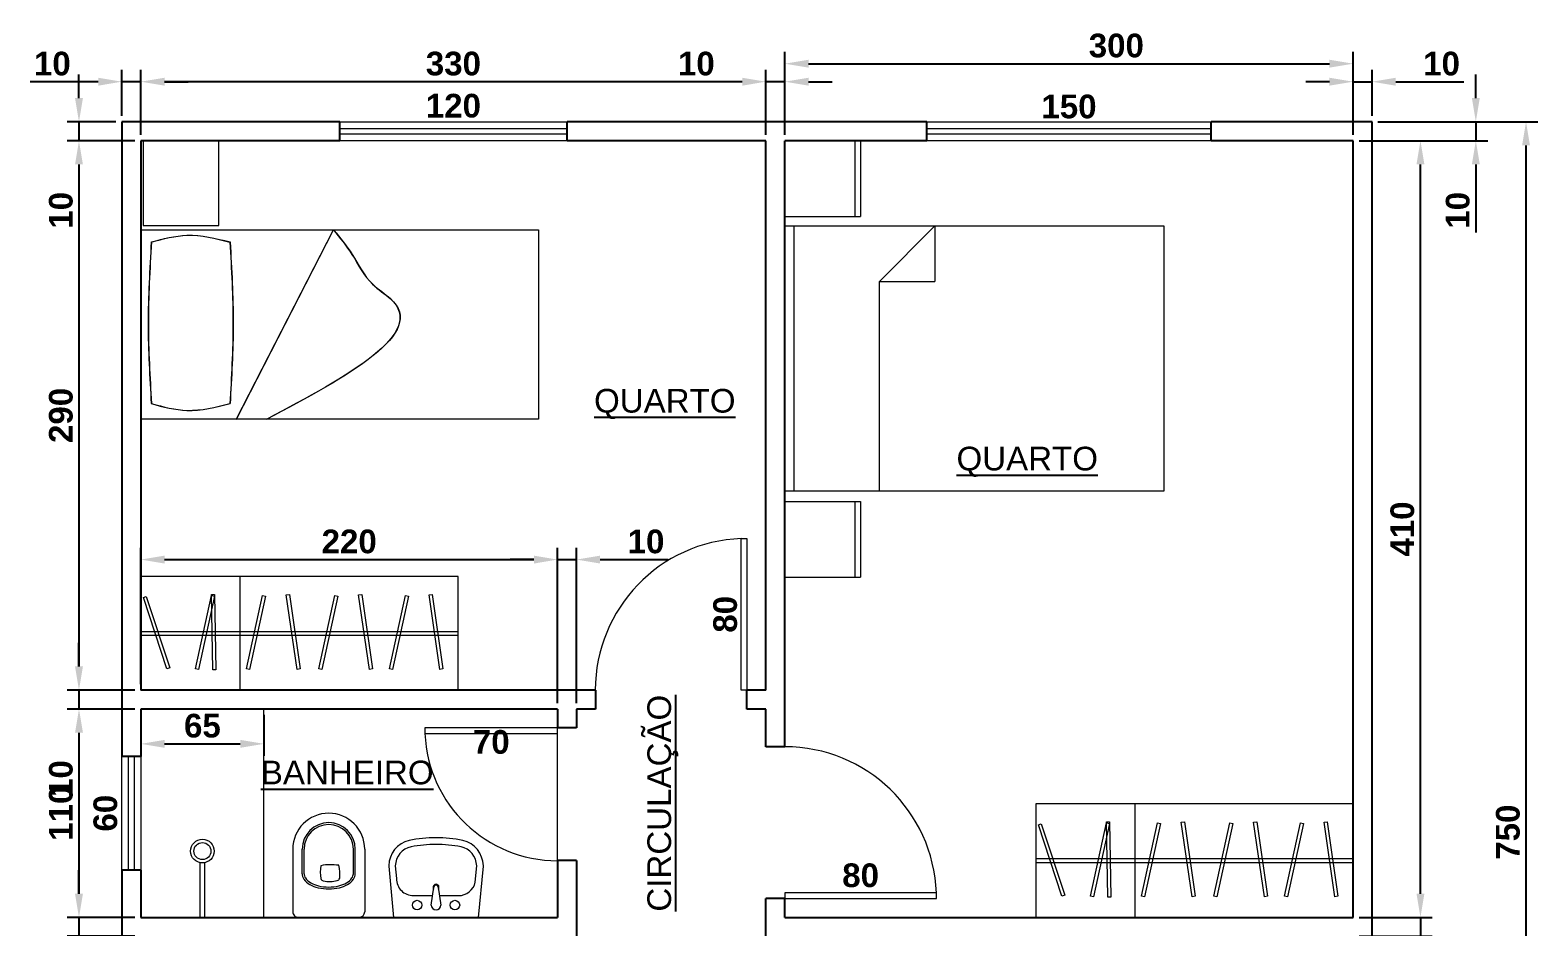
# Model space of a CAD drawing. Header units: millimetres. Extents: x 1805 to 4302, y 1320 to 2200.
# Drawn here: x 3506 to 4302, y 1726 to 2200 of the extents above; entities that cross this region are included whole.
import ezdxf

# ---------------------------------------------------------------- set-up
doc = ezdxf.new("R2010")
doc.units = ezdxf.units.MM
for name, color, linetype, lineweight in [('blocos', 40, 'Continuous', 9), ('cotas', 255, 'Continuous', 5), ('janelas', 1, 'Continuous', 13), ('paredes', 5, 'Continuous', 25), ('piso', 8, 'Continuous', 9), ('portas', 25, 'Continuous', 13)]:
    doc.layers.add(name, color=color, linetype=linetype, lineweight=lineweight)
doc.layers.add('Texto', color=102, linetype='Continuous')
doc.styles.add('Annotative', font='arial.ttf')
doc.styles.get("Standard").update_dxf_attribs({"font": ''})
doc.styles.get('Standard').set_extended_font_data('Arial', bold=True)
doc.dimstyles.new('Copy of ISO-25', dxfattribs={"dimscale": 0, "dimtxt": 2.5, "dimasz": 2.5, "dimexe": 1.25, "dimexo": 0.625, "dimtad": 1, "dimtxsty": 'Standard', "dimcen": 2.5, "dimse1": 1, "dimse2": 1, "dimsd1": 1, "dimsd2": 1, "dimclrt": 102, "dimadec": 0, "dimazin": 0, "dimtfac": 1, "dimtmove": 0, "dimatfit": 3, "dimfxl": 1, "dimarcsym": 0})
doc.dimstyles.new('ISO-25', dxfattribs={"dimscale": 0.5, "dimtxt": 2.5, "dimasz": 2.5, "dimexe": 1.25, "dimexo": 0.625, "dimtad": 1, "dimtxsty": 'Standard', "dimcen": 2.5, "dimclrt": 7, "dimadec": 0, "dimazin": 0, "dimtfac": 1, "dimtmove": 0, "dimatfit": 3, "dimfxl": 1, "dimarcsym": 0})

# ---------------------------------------------------------------- blocks, each defined once
blk = doc.blocks.new('*D114')
at = {"layer": 'cotas', "color": 0, "lineweight": -2, "transparency": 16777216}
for p, q in [((4239.53, 1743.7), (4239.53, 1756.2)), ((4207.09, 1731.2), (4245.78, 1731.2)), ((4239.53, 1731.2), (4239.53, 1721.2)), ((4207.09, 1721.2), (4245.78, 1721.2)), ((4239.53, 1708.7), (4239.53, 1672.77))]:
    blk.add_line(p, q, dxfattribs=at)
at = {"layer": 'cotas', "color": 0, "transparency": 16777216}
for points in [[(4237.44, 1743.7), (4241.61, 1743.7), (4239.53, 1731.2)], [(4237.44, 1708.7), (4241.61, 1708.7), (4239.53, 1721.2)]]:
    blk.add_solid(points, dxfattribs=at)
at = {"layer": 'Defpoints', "color": 0, "transparency": 16777216}
for p in [(4203.97, 1731.2), (4203.97, 1721.2), (4239.53, 1721.2)]:
    blk.add_point(p, dxfattribs=at)
at = {"layer": 'cotas', "color": 7, "transparency": 16777216, "insert": (4230.02, 1684.48), "char_height": 12.5, "attachment_point": 5, "rotation": 90}
blk.add_mtext('10', dxfattribs=at)
blk = doc.blocks.new('*D115')
at = {"layer": 'cotas', "color": 0, "lineweight": -2, "transparency": 16777216}
for p, q in [((4207.09, 2141.2), (4245.78, 2141.2)), ((4239.53, 1743.7), (4239.53, 2128.7)), ((4207.09, 1731.2), (4245.78, 1731.2))]:
    blk.add_line(p, q, dxfattribs=at)
at = {"layer": 'cotas', "color": 0, "transparency": 16777216}
for points in [[(4237.44, 2128.7), (4241.61, 2128.7), (4239.53, 2141.2)], [(4237.44, 1743.7), (4241.61, 1743.7), (4239.53, 1731.2)]]:
    blk.add_solid(points, dxfattribs=at)
at = {"layer": 'Defpoints', "color": 0, "transparency": 16777216}
for p in [(4203.97, 2141.2), (4239.53, 2141.2), (4203.97, 1731.2)]:
    blk.add_point(p, dxfattribs=at)
at = {"layer": 'cotas', "color": 7, "transparency": 16777216, "insert": (4230.02, 1936.2), "char_height": 12.5, "attachment_point": 5, "rotation": 90}
blk.add_mtext('410', dxfattribs=at)
blk = doc.blocks.new('*D116')
at = {"layer": 'cotas', "color": 0, "lineweight": -2, "transparency": 16777216}
for p, q in [((4268.77, 2163.7), (4268.77, 2176.2)), ((4217.09, 2151.2), (4275.02, 2151.2)), ((4268.77, 2151.2), (4268.77, 2141.2)), ((4207.09, 2141.2), (4275.02, 2141.2)), ((4268.77, 2128.7), (4268.77, 2092.77))]:
    blk.add_line(p, q, dxfattribs=at)
at = {"layer": 'cotas', "color": 0, "transparency": 16777216}
for points in [[(4266.69, 2163.7), (4270.85, 2163.7), (4268.77, 2151.2)], [(4266.69, 2128.7), (4270.85, 2128.7), (4268.77, 2141.2)]]:
    blk.add_solid(points, dxfattribs=at)
at = {"layer": 'Defpoints', "color": 0, "transparency": 16777216}
for p in [(4213.97, 2151.2), (4268.77, 2151.2), (4203.97, 2141.2)]:
    blk.add_point(p, dxfattribs=at)
at = {"layer": 'cotas', "color": 7, "transparency": 16777216, "insert": (4259.26, 2104.48), "char_height": 12.5, "attachment_point": 5, "rotation": 90}
blk.add_mtext('10', dxfattribs=at)
blk = doc.blocks.new('*D117')
at = {"layer": 'cotas', "color": 0, "lineweight": -2, "transparency": 16777216}
for p, q in [((4203.97, 2144.32), (4203.97, 2178.62)), ((4213.97, 2154.32), (4213.97, 2178.62)), ((4191.47, 2172.37), (4178.97, 2172.37)), ((4203.97, 2172.37), (4213.97, 2172.37)), ((4226.47, 2172.37), (4262.4, 2172.37))]:
    blk.add_line(p, q, dxfattribs=at)
at = {"layer": 'cotas', "color": 0, "transparency": 16777216}
for points in [[(4191.47, 2174.45), (4191.47, 2170.28), (4203.97, 2172.37)], [(4226.47, 2174.45), (4226.47, 2170.28), (4213.97, 2172.37)]]:
    blk.add_solid(points, dxfattribs=at)
at = {"layer": 'Defpoints', "color": 0, "transparency": 16777216}
for p in [(4213.97, 2172.37), (4213.97, 2151.2), (4203.97, 2141.2)]:
    blk.add_point(p, dxfattribs=at)
at = {"layer": 'cotas', "color": 7, "transparency": 16777216, "insert": (4250.68, 2181.87), "char_height": 12.5, "attachment_point": 5}
blk.add_mtext('10', dxfattribs=at)
blk = doc.blocks.new('*D118')
at = {"layer": 'cotas', "color": 0, "lineweight": -2, "transparency": 16777216}
for p, q in [((3903.97, 2144.32), (3903.97, 2188.12)), ((3916.47, 2181.87), (4191.47, 2181.87)), ((4203.97, 2144.32), (4203.97, 2188.12))]:
    blk.add_line(p, q, dxfattribs=at)
at = {"layer": 'cotas', "color": 0, "transparency": 16777216}
for points in [[(3916.47, 2183.96), (3916.47, 2179.79), (3903.97, 2181.87)], [(4191.47, 2183.96), (4191.47, 2179.79), (4203.97, 2181.87)]]:
    blk.add_solid(points, dxfattribs=at)
at = {"layer": 'Defpoints', "color": 0, "transparency": 16777216}
for p in [(4203.97, 2181.87), (3903.97, 2141.2), (4203.97, 2141.2)]:
    blk.add_point(p, dxfattribs=at)
at = {"layer": 'cotas', "color": 7, "transparency": 16777216, "insert": (4078.97, 2191.38), "char_height": 12.5, "attachment_point": 5}
blk.add_mtext('300', dxfattribs=at)
blk = doc.blocks.new('*D119')
at = {"layer": 'cotas', "color": 0, "lineweight": -2, "transparency": 16777216}
for p, q in [((3893.97, 2144.32), (3893.97, 2178.62)), ((3903.97, 2144.32), (3903.97, 2178.62)), ((3881.47, 2172.37), (3845.54, 2172.37)), ((3903.97, 2172.37), (3893.97, 2172.37)), ((3916.47, 2172.37), (3928.97, 2172.37))]:
    blk.add_line(p, q, dxfattribs=at)
at = {"layer": 'cotas', "color": 0, "transparency": 16777216}
for points in [[(3881.47, 2174.45), (3881.47, 2170.28), (3893.97, 2172.37)], [(3916.47, 2174.45), (3916.47, 2170.28), (3903.97, 2172.37)]]:
    blk.add_solid(points, dxfattribs=at)
at = {"layer": 'Defpoints', "color": 0, "transparency": 16777216}
for p in [(3893.97, 2172.37), (3893.97, 2141.2), (3903.97, 2141.2)]:
    blk.add_point(p, dxfattribs=at)
at = {"layer": 'cotas', "color": 7, "transparency": 16777216, "insert": (3857.25, 2181.87), "char_height": 12.5, "attachment_point": 5}
blk.add_mtext('10', dxfattribs=at)
blk = doc.blocks.new('*D120')
at = {"layer": 'cotas', "color": 0, "lineweight": -2, "transparency": 16777216}
for p, q in [((3563.97, 2144.32), (3563.97, 2178.62)), ((3893.97, 2144.32), (3893.97, 2178.62)), ((3881.47, 2172.37), (3576.47, 2172.37))]:
    blk.add_line(p, q, dxfattribs=at)
at = {"layer": 'cotas', "color": 0, "transparency": 16777216}
for points in [[(3576.47, 2174.45), (3576.47, 2170.28), (3563.97, 2172.37)], [(3881.47, 2174.45), (3881.47, 2170.28), (3893.97, 2172.37)]]:
    blk.add_solid(points, dxfattribs=at)
at = {"layer": 'Defpoints', "color": 0, "transparency": 16777216}
for p in [(3563.97, 2172.37), (3563.97, 2141.2), (3893.97, 2141.2)]:
    blk.add_point(p, dxfattribs=at)
at = {"layer": 'cotas', "color": 7, "transparency": 16777216, "insert": (3728.97, 2181.87), "char_height": 12.5, "attachment_point": 5}
blk.add_mtext('330', dxfattribs=at)
blk = doc.blocks.new('*D121')
at = {"layer": 'cotas', "color": 0, "lineweight": -2, "transparency": 16777216}
for p, q in [((3553.97, 2154.32), (3553.97, 2178.62)), ((3563.97, 2144.32), (3563.97, 2178.62)), ((3541.47, 2172.37), (3505.54, 2172.37)), ((3563.97, 2172.37), (3553.97, 2172.37)), ((3576.47, 2172.37), (3588.97, 2172.37))]:
    blk.add_line(p, q, dxfattribs=at)
at = {"layer": 'cotas', "color": 0, "transparency": 16777216}
for points in [[(3541.47, 2174.45), (3541.47, 2170.28), (3553.97, 2172.37)], [(3576.47, 2174.45), (3576.47, 2170.28), (3563.97, 2172.37)]]:
    blk.add_solid(points, dxfattribs=at)
at = {"layer": 'Defpoints', "color": 0, "transparency": 16777216}
for p in [(3553.97, 2172.37), (3553.97, 2151.2), (3563.97, 2141.2)]:
    blk.add_point(p, dxfattribs=at)
at = {"layer": 'cotas', "color": 7, "transparency": 16777216, "insert": (3517.25, 2181.87), "char_height": 12.5, "attachment_point": 5}
blk.add_mtext('10', dxfattribs=at)
blk = doc.blocks.new('*D122')
at = {"layer": 'cotas', "color": 0, "lineweight": -2, "transparency": 16777216}
for p, q in [((3531.31, 2163.7), (3531.31, 2176.2)), ((3550.84, 2151.2), (3525.06, 2151.2)), ((3531.31, 2151.2), (3531.31, 2141.2)), ((3560.84, 2141.2), (3525.06, 2141.2)), ((3531.31, 2128.7), (3531.31, 2092.77))]:
    blk.add_line(p, q, dxfattribs=at)
at = {"layer": 'cotas', "color": 0, "transparency": 16777216}
for points in [[(3529.23, 2163.7), (3533.4, 2163.7), (3531.31, 2151.2)], [(3529.23, 2128.7), (3533.4, 2128.7), (3531.31, 2141.2)]]:
    blk.add_solid(points, dxfattribs=at)
at = {"layer": 'Defpoints', "color": 0, "transparency": 16777216}
for p in [(3553.97, 2151.2), (3531.31, 2141.2), (3563.97, 2141.2)]:
    blk.add_point(p, dxfattribs=at)
at = {"layer": 'cotas', "color": 7, "transparency": 16777216, "insert": (3521.8, 2104.48), "char_height": 12.5, "attachment_point": 5, "rotation": 90}
blk.add_mtext('10', dxfattribs=at)
blk = doc.blocks.new('*D123')
at = {"layer": 'cotas', "color": 0, "lineweight": -2, "transparency": 16777216}
for p, q in [((3560.84, 2141.2), (3525.06, 2141.2)), ((3531.31, 2128.7), (3531.31, 1863.7)), ((3560.84, 1851.2), (3525.06, 1851.2))]:
    blk.add_line(p, q, dxfattribs=at)
at = {"layer": 'cotas', "color": 0, "transparency": 16777216}
for points in [[(3529.23, 2128.7), (3533.4, 2128.7), (3531.31, 2141.2)], [(3529.23, 1863.7), (3533.4, 1863.7), (3531.31, 1851.2)]]:
    blk.add_solid(points, dxfattribs=at)
at = {"layer": 'Defpoints', "color": 0, "transparency": 16777216}
for p in [(3563.97, 2141.2), (3531.31, 1851.2), (3563.97, 1851.2)]:
    blk.add_point(p, dxfattribs=at)
at = {"layer": 'cotas', "color": 7, "transparency": 16777216, "insert": (3521.8, 1996.2), "char_height": 12.5, "attachment_point": 5, "rotation": 90}
blk.add_mtext('290', dxfattribs=at)
blk = doc.blocks.new('*D124')
at = {"layer": 'cotas', "color": 0, "lineweight": -2, "transparency": 16777216}
for p, q in [((3531.31, 1863.7), (3531.31, 1876.2)), ((3560.84, 1851.2), (3525.06, 1851.2)), ((3531.31, 1851.2), (3531.31, 1841.2)), ((3560.84, 1841.2), (3525.06, 1841.2)), ((3531.31, 1828.7), (3531.31, 1792.77))]:
    blk.add_line(p, q, dxfattribs=at)
at = {"layer": 'cotas', "color": 0, "transparency": 16777216}
for points in [[(3529.23, 1863.7), (3533.4, 1863.7), (3531.31, 1851.2)], [(3529.23, 1828.7), (3533.4, 1828.7), (3531.31, 1841.2)]]:
    blk.add_solid(points, dxfattribs=at)
at = {"layer": 'Defpoints', "color": 0, "transparency": 16777216}
for p in [(3563.97, 1851.2), (3531.31, 1841.2), (3563.97, 1841.2)]:
    blk.add_point(p, dxfattribs=at)
at = {"layer": 'cotas', "color": 7, "transparency": 16777216, "insert": (3521.8, 1804.48), "char_height": 12.5, "attachment_point": 5, "rotation": 90}
blk.add_mtext('10', dxfattribs=at)
blk = doc.blocks.new('*D125')
at = {"layer": 'cotas', "color": 0, "lineweight": -2, "transparency": 16777216}
for p, q in [((3560.84, 1841.2), (3525.06, 1841.2)), ((3531.31, 1828.7), (3531.31, 1743.7)), ((3560.84, 1731.2), (3525.06, 1731.2))]:
    blk.add_line(p, q, dxfattribs=at)
at = {"layer": 'cotas', "color": 0, "transparency": 16777216}
for points in [[(3529.23, 1828.7), (3533.4, 1828.7), (3531.31, 1841.2)], [(3529.23, 1743.7), (3533.4, 1743.7), (3531.31, 1731.2)]]:
    blk.add_solid(points, dxfattribs=at)
at = {"layer": 'Defpoints', "color": 0, "transparency": 16777216}
for p in [(3563.97, 1841.2), (3531.31, 1731.2), (3563.97, 1731.2)]:
    blk.add_point(p, dxfattribs=at)
at = {"layer": 'cotas', "color": 7, "transparency": 16777216, "insert": (3521.8, 1786.2), "char_height": 12.5, "attachment_point": 5, "rotation": 90}
blk.add_mtext('110', dxfattribs=at)
blk = doc.blocks.new('*D126')
at = {"layer": 'cotas', "color": 0, "lineweight": -2, "transparency": 16777216}
for p, q in [((3531.31, 1743.7), (3531.31, 1756.2)), ((3560.84, 1731.2), (3525.06, 1731.2)), ((3531.31, 1731.2), (3531.31, 1721.2)), ((3560.84, 1721.2), (3525.06, 1721.2)), ((3531.31, 1708.7), (3531.31, 1672.77))]:
    blk.add_line(p, q, dxfattribs=at)
at = {"layer": 'cotas', "color": 0, "transparency": 16777216}
for points in [[(3529.23, 1743.7), (3533.4, 1743.7), (3531.31, 1731.2)], [(3529.23, 1708.7), (3533.4, 1708.7), (3531.31, 1721.2)]]:
    blk.add_solid(points, dxfattribs=at)
at = {"layer": 'Defpoints', "color": 0, "transparency": 16777216}
for p in [(3563.97, 1731.2), (3531.31, 1721.2), (3563.97, 1721.2)]:
    blk.add_point(p, dxfattribs=at)
at = {"layer": 'cotas', "color": 7, "transparency": 16777216, "insert": (3521.8, 1684.48), "char_height": 12.5, "attachment_point": 5, "rotation": 90}
blk.add_mtext('10', dxfattribs=at)
blk = doc.blocks.new('*D129')
at = {"layer": 'cotas', "color": 0, "lineweight": -2, "transparency": 16777216}
for p, q in [((4217.09, 2151.2), (4301.51, 2151.2)), ((4295.26, 1413.7), (4295.26, 2138.7)), ((4217.09, 1401.2), (4301.51, 1401.2))]:
    blk.add_line(p, q, dxfattribs=at)
at = {"layer": 'cotas', "color": 0, "transparency": 16777216}
for points in [[(4293.18, 2138.7), (4297.34, 2138.7), (4295.26, 2151.2)], [(4293.18, 1413.7), (4297.34, 1413.7), (4295.26, 1401.2)]]:
    blk.add_solid(points, dxfattribs=at)
at = {"layer": 'Defpoints', "color": 0, "transparency": 16777216}
for p in [(4213.97, 2151.2), (4295.26, 2151.2), (4213.97, 1401.2)]:
    blk.add_point(p, dxfattribs=at)
at = {"layer": 'cotas', "color": 7, "transparency": 16777216, "insert": (4285.75, 1776.2), "char_height": 12.5, "attachment_point": 5, "rotation": 90}
blk.add_mtext('750', dxfattribs=at)
blk = doc.blocks.new('*D130')
at = {"layer": 'cotas', "color": 0, "lineweight": -2, "transparency": 16777216}
for p, q in [((3563.97, 1854.32), (3563.97, 1926.33)), ((3783.97, 1844.32), (3783.97, 1926.33)), ((3576.47, 1920.08), (3771.47, 1920.08))]:
    blk.add_line(p, q, dxfattribs=at)
at = {"layer": 'cotas', "color": 0, "transparency": 16777216}
for points in [[(3576.47, 1922.16), (3576.47, 1917.99), (3563.97, 1920.08)], [(3771.47, 1922.16), (3771.47, 1917.99), (3783.97, 1920.08)]]:
    blk.add_solid(points, dxfattribs=at)
at = {"layer": 'Defpoints', "color": 0, "transparency": 16777216}
for p in [(3783.97, 1920.08), (3563.97, 1851.2), (3783.97, 1841.2)]:
    blk.add_point(p, dxfattribs=at)
at = {"layer": 'cotas', "color": 7, "transparency": 16777216, "insert": (3673.97, 1929.58), "char_height": 12.5, "attachment_point": 5}
blk.add_mtext('220', dxfattribs=at)
blk = doc.blocks.new('*D131')
at = {"layer": 'cotas', "color": 0, "lineweight": -2, "transparency": 16777216}
for p, q in [((3563.97, 1838.07), (3563.97, 1816.56)), ((3628.97, 1838.07), (3628.97, 1816.56)), ((3576.47, 1822.81), (3616.47, 1822.81))]:
    blk.add_line(p, q, dxfattribs=at)
at = {"layer": 'cotas', "color": 0, "transparency": 16777216}
for points in [[(3576.47, 1824.89), (3576.47, 1820.73), (3563.97, 1822.81)], [(3616.47, 1824.89), (3616.47, 1820.73), (3628.97, 1822.81)]]:
    blk.add_solid(points, dxfattribs=at)
at = {"layer": 'Defpoints', "color": 0, "transparency": 16777216}
for p in [(3563.97, 1841.2), (3628.97, 1841.2), (3628.97, 1822.81)]:
    blk.add_point(p, dxfattribs=at)
at = {"layer": 'cotas', "color": 7, "transparency": 16777216, "insert": (3596.47, 1832.32), "char_height": 12.5, "attachment_point": 5}
blk.add_mtext('65', dxfattribs=at)
blk = doc.blocks.new('*D136')
at = {"layer": 'Defpoints', "color": 0, "transparency": 16777216}
for p in [(3553.97, 1816.2), (3553.97, 1756.2), (3554.8, 1756.2)]:
    blk.add_point(p, dxfattribs=at)
at = {"layer": 'cotas', "color": 102, "transparency": 16777216, "insert": (3545.29, 1786.2), "char_height": 12.5, "attachment_point": 5, "rotation": 90}
blk.add_mtext('60', dxfattribs=at)
blk = doc.blocks.new('*D137')
at = {"layer": 'Defpoints', "color": 0, "transparency": 16777216}
for p in [(3713.97, 1828.2), (3783.97, 1828.2), (3713.97, 1814.24)]:
    blk.add_point(p, dxfattribs=at)
at = {"layer": 'cotas', "color": 102, "transparency": 16777216, "insert": (3748.97, 1823.75), "char_height": 12.5, "attachment_point": 5}
blk.add_mtext('70', dxfattribs=at)
blk = doc.blocks.new('*D138')
at = {"layer": 'Defpoints', "color": 0, "transparency": 16777216}
for p in [(3903.97, 1744.2), (3983.97, 1744.2), (3983.97, 1743.83)]:
    blk.add_point(p, dxfattribs=at)
at = {"layer": 'cotas', "color": 102, "transparency": 16777216, "insert": (3943.97, 1753.34), "char_height": 12.5, "attachment_point": 5}
blk.add_mtext('80', dxfattribs=at)
blk = doc.blocks.new('*D139')
at = {"layer": 'Defpoints', "color": 0, "transparency": 16777216}
for p in [(3880.97, 1931.2), (3882.03, 1931.2), (3880.97, 1851.2)]:
    blk.add_point(p, dxfattribs=at)
at = {"layer": 'cotas', "color": 102, "transparency": 16777216, "insert": (3872.52, 1891.2), "char_height": 12.5, "attachment_point": 5, "rotation": 90}
blk.add_mtext('80', dxfattribs=at)
blk = doc.blocks.new('*D140')
at = {"layer": 'Defpoints', "color": 0, "transparency": 16777216}
for p in [(3978.97, 2151.2), (4128.97, 2151.2), (4128.97, 2149.69)]:
    blk.add_point(p, dxfattribs=at)
at = {"layer": 'cotas', "color": 102, "transparency": 16777216, "insert": (4053.97, 2159.2), "char_height": 12.5, "attachment_point": 5}
blk.add_mtext('150', dxfattribs=at)
blk = doc.blocks.new('*D141')
at = {"layer": 'Defpoints', "color": 0, "transparency": 16777216}
for p in [(3668.97, 2151.2), (3788.97, 2151.2), (3788.97, 2150.12)]:
    blk.add_point(p, dxfattribs=at)
at = {"layer": 'cotas', "color": 102, "transparency": 16777216, "insert": (3728.97, 2159.63), "char_height": 12.5, "attachment_point": 5}
blk.add_mtext('120', dxfattribs=at)
blk = doc.blocks.new('camacasal')
at = {"layer": 'blocos'}
for p, q in [((0, 75), (0, 115)), ((0, 115), (40, 115)), ((37, 115), (37, 75)), ((40, 115), (40, 75)), ((0, 75), (40, 75)), ((0, 70), (200, 70)), ((0, -70), (0, 70)), ((5, -70), (5, 70)), ((50, 40.74), (79.26, 70)), ((79.26, 70), (79.26, 40.74)), ((200, 70), (200, -70)), ((50, -70), (50, 40.74)), ((50, 40.74), (79.26, 40.74)), ((200, -70), (0, -70)), ((0, -75.48), (40, -75.48)), ((0, -115.48), (0, -75.48)), ((37, -75.48), (37, -115.48)), ((40, -75.48), (40, -115.48)), ((0, -115.48), (40, -115.48))]:
    blk.add_line(p, q, dxfattribs=at)
blk = doc.blocks.new('roupeiro1')
at = {"layer": 'blocos'}
for p, q in [((115.31, 60), (-52.19, 60)), ((-52.19, 60), (-52.19, 0)), ((0, 60), (0, 0)), ((115.31, 0), (115.31, 60)), ((-50.84, 48.91), (-49.29, 49.42)), ((-38.51, 11.17), (-50.84, 48.91)), ((-49.29, 49.42), (-36.95, 11.68)), ((-23.41, 11.16), (-14.9, 49.94)), ((-13.3, 49.59), (-21.81, 10.81)), ((-14.95, 50.4), (-13.31, 50.43)), ((-14.15, 10.7), (-14.95, 50.4)), ((-14.9, 49.94), (-13.3, 49.59)), ((-13.31, 50.43), (-12.51, 10.73)), ((3.57, 11.16), (12.09, 49.94)), ((13.68, 49.59), (5.17, 10.81)), ((12.09, 49.94), (13.68, 49.59)), ((24.6, 50.2), (26.22, 50.43)), ((30.28, 10.9), (24.6, 50.2)), ((26.22, 50.43), (31.89, 11.13)), ((41.79, 11.16), (50.3, 49.94)), ((51.89, 49.59), (43.38, 10.81)), ((50.3, 49.94), (51.89, 49.59)), ((62.81, 50.2), (64.43, 50.43)), ((68.49, 10.9), (62.81, 50.2)), ((64.43, 50.43), (70.11, 11.13)), ((79.02, 11.16), (87.53, 49.94)), ((89.13, 49.59), (80.62, 10.81)), ((87.53, 49.94), (89.13, 49.59)), ((100.04, 50.2), (101.66, 50.43)), ((105.72, 10.9), (100.04, 50.2)), ((101.66, 50.43), (107.34, 11.13)), ((-52.19, 31), (115.31, 31)), ((-52.19, 29), (115.31, 29)), ((-36.95, 11.68), (-38.51, 11.17)), ((-21.81, 10.81), (-23.41, 11.16)), ((-12.51, 10.73), (-14.15, 10.7)), ((5.17, 10.81), (3.57, 11.16)), ((31.89, 11.13), (30.28, 10.9)), ((43.38, 10.81), (41.79, 11.16)), ((70.11, 11.13), (68.49, 10.9)), ((80.62, 10.81), (79.02, 11.16)), ((107.34, 11.13), (105.72, 10.9)), ((-52.19, 0), (115.31, 0))]:
    blk.add_line(p, q, dxfattribs=at)
blk = doc.blocks.new('cama_solt')
at = {"layer": 'blocos'}
for p, q in [((-50, -210), (-50, 0)), ((-50, 0), (50, 0)), ((50, 0), (50, -210)), ((52.31, -1.24), (52.31, -41.24)), ((97.05, -1.24), (52.31, -1.24)), ((97.05, -41.24), (97.05, -1.24)), ((52.31, -41.24), (97.05, -41.24)), ((50, -210), (-50, -210))]:
    blk.add_line(p, q, dxfattribs=at)
at = {"layer": 'blocos', "linetype": 'Continuous', "ltscale": 100}
for p, q in [((-50.02, -50.39), (49.98, -101.66)), ((-50, -50.5), (50, -101.77))]:
    blk.add_line(p, q, dxfattribs=at)
at = {"layer": 'blocos', "ltscale": 100}
for points in [[(-41.74, -5.51), (-45.3, -24.35), (-41.74, -47.01)], [(-41.72, -5.62), (-45.27, -24.46), (-41.72, -47.12)], [(43.59, -5.51), (0.36, -3.87), (-41.74, -5.51)], [(43.61, -5.62), (0.39, -3.98), (-41.72, -5.62)], [(43.59, -5.51), (47.14, -24.35), (43.59, -47.01)], [(43.61, -5.62), (47.17, -24.46), (43.61, -47.12)], [(43.59, -47.01), (0.36, -48.65), (-41.74, -47.01)], [(43.61, -47.12), (0.39, -48.76), (-41.72, -47.12)]]:
    blk.add_spline(points, degree=3, dxfattribs=at)
at = {"layer": 'blocos', "linetype": 'Continuous', "ltscale": 100}
for points in [[(49.98, -101.66), (37.01, -111.46), (21.31, -122.31), (13.76, -131.66), (-50.02, -66.37)], [(50, -101.77), (37.04, -111.57), (21.33, -122.42), (13.78, -131.77), (-50, -66.49)]]:
    blk.add_spline(points, degree=3, dxfattribs=at)
blk = doc.blocks.new('bide')
at = {"layer": 'blocos'}
for p, q in [((-36, 19), (-3, 19)), ((0, 16), (0, -16)), ((-23, 14), (-36, 14)), ((-23, 13), (-36, 13)), ((-23, -13), (-36, -13)), ((-23, -14), (-36, -14)), ((-36, -19), (-3, -19))]:
    blk.add_line(p, q, dxfattribs=at)
for centre, radius, start, end in [((-36, 0), 19, 90, 270), ((-3, 16), 3, 0, 90), ((-36, 0), 14, 90, 270), ((-36, 0), 13, 90, 270), ((-23, 9.25), 4.75, 54.06263, 90), ((-23, 9.25), 3.75, 54.06263, 90), ((-26.19, 4.84), 9.19, 29.74488, 54.06263), ((-26.19, 4.84), 10.19, 29.74488, 54.06263), ((-31.31, 1.92), 15.08, 13.31647, 29.74488), ((-31.31, 1.92), 16.08, 13.31647, 29.74488), ((-2.44, 1.12), 25.39, 170.48103, 191.89756), ((-22.74, -13.69), 19.59, 83.89132, 104.02168), ((-21.24, 4.05), 1.84, 13.60038, 71.3149), ((-33.95, 0.3), 15.09, 2.00251, 16.08859), ((-33.96, 0.82), 15.09, 345.94213, 0.02821), ((-39.42, 0), 23.42, 0, 13.31647), ((-39.42, 0), 23.42, 346.68353, 0), ((-39.42, 0), 24.42, 0, 13.31647), ((-23.66, 15.09), 19.55, 259.30392, 279.36523), ((-21.13, -2.48), 1.84, 290.71582, 348.43034), ((-31.31, -1.92), 15.08, 330.25512, 346.68353), ((-31.31, -1.92), 16.08, 330.25512, 346.68353), ((-39.42, 0), 24.42, 346.68353, 0), ((-23, -9.25), 3.75, 270, 305.93737), ((-23, -9.25), 4.75, 270, 305.93737), ((-26.19, -4.84), 9.19, 305.93737, 330.25512), ((-26.19, -4.84), 10.19, 305.93737, 330.25512), ((-3, -16), 3, 270, 0)]:
    blk.add_arc(centre, radius, start, end, dxfattribs=at)
blk = doc.blocks.new('chuveiro')
at = {"layer": 'blocos'}
for p, q in [((-1.25, 0), (-1.25, 28.88)), ((1.25, 0), (1.25, 28.88)), ((-1.25, 0), (1.25, 0))]:
    blk.add_line(p, q, dxfattribs=at)
for radius in [6.25, 4.5]:
    blk.add_circle((0, 35), radius, dxfattribs=at)
blk = doc.blocks.new('pia')
at = {"layer": 'blocos'}
for p, q in [((27, 25), (0, 22.5)), ((27.29, 25), (27, 25)), ((0, 22.5), (0, -22.5)), ((27.16, 21.5), (20.5, 20.92)), ((27.23, 21.5), (27.16, 21.5)), ((11.5, 11.92), (11.5, 1.78)), ((6.5, 2.5), (15.88, 1.15)), ((15.88, -1.15), (6.5, -2.5)), ((11.5, -1.78), (11.5, -11.92)), ((0, -22.5), (27, -25)), ((18.53, -20.7), (27.16, -21.5)), ((27.16, -21.5), (27.23, -21.5)), ((27, -25), (27.29, -25))]:
    blk.add_line(p, q, dxfattribs=at)
for centre in [(6.5, 10), (6.5, -10)]:
    blk.add_circle(centre, 2.5, dxfattribs=at)
for centre, radius, start, end in [((26.85, 10.8), 14.2, 13.85327, 88.23636), ((20.5, 11.92), 9, 90, 180), ((26.85, 10.8), 10.7, 12.95977, 87.96836), ((-33.85, 0), 72.35, 0, 10.51515), ((-32.36, 0.07), 74.36, 359.946, 10.95665), ((6.5, 0), 2.5, 90, 270), ((15.88, 0), 1.57, 234.97968, 125.02032), ((15.88, 0), 1.15, 270, 90), ((-33.85, 0), 72.35, 349.48485, 360), ((-32.36, -0.07), 74.36, 349.04335, 0.054), ((20.5, -11.92), 9, 180, 257.36664), ((26.85, -10.8), 10.7, 272.03164, 347.04023), ((26.85, -10.8), 14.2, 271.76364, 346.14673)]:
    blk.add_arc(centre, radius, start, end, dxfattribs=at)
blk = doc.blocks.new('*D143')
at = {"layer": 'cotas', "color": 0, "lineweight": -2, "transparency": 16777216}
for p, q in [((3783.97, 1844.32), (3783.97, 1926.33)), ((3793.97, 1844.32), (3793.97, 1926.33)), ((3771.47, 1920.08), (3758.97, 1920.08)), ((3783.97, 1920.08), (3793.97, 1920.08)), ((3806.47, 1920.08), (3842.4, 1920.08))]:
    blk.add_line(p, q, dxfattribs=at)
at = {"layer": 'cotas', "color": 0, "transparency": 16777216}
for points in [[(3771.47, 1922.16), (3771.47, 1917.99), (3783.97, 1920.08)], [(3806.47, 1922.16), (3806.47, 1917.99), (3793.97, 1920.08)]]:
    blk.add_solid(points, dxfattribs=at)
at = {"layer": 'Defpoints', "color": 0, "transparency": 16777216}
for p in [(3793.97, 1920.08), (3783.97, 1841.2), (3793.97, 1841.2)]:
    blk.add_point(p, dxfattribs=at)
at = {"layer": 'cotas', "color": 7, "transparency": 16777216, "insert": (3830.68, 1929.58), "char_height": 12.5, "attachment_point": 5}
blk.add_mtext('10', dxfattribs=at)

msp = doc.modelspace()

# ---------------------------------------------------------------- linework, layer by layer
at = {"layer": 'janelas'}
for p, q in [((3668.968, 2151.198), (3788.968, 2151.198)), ((3978.968, 2151.198), (4128.968, 2151.198)), ((3668.968, 2147.698), (3788.968, 2147.698)), ((3788.968, 2144.698), (3668.968, 2144.698)), ((3788.968, 2141.198), (3668.968, 2141.198)), ((3978.968, 2147.698), (4128.968, 2147.698)), ((4128.968, 2144.698), (3978.968, 2144.698)), ((4128.968, 2141.198), (3978.968, 2141.198)), ((3553.968, 1756.198), (3553.968, 1816.198)), ((3557.468, 1756.198), (3557.468, 1816.198)), ((3560.468, 1816.198), (3560.468, 1756.198)), ((3563.968, 1816.198), (3563.968, 1756.198))]:
    msp.add_line(p, q, dxfattribs=at)
at = {"layer": 'paredes'}
for p, q in [((3668.968, 2151.198), (3553.968, 2151.198)), ((3553.968, 2151.198), (3553.968, 1816.198)), ((3668.968, 2141.198), (3668.968, 2151.198)), ((3978.968, 2151.198), (3788.968, 2151.198)), ((3788.968, 2141.198), (3788.968, 2151.198)), ((3978.968, 2141.198), (3978.968, 2151.198)), ((4213.968, 2151.198), (4128.968, 2151.198)), ((4128.968, 2141.198), (4128.968, 2151.198)), ((4213.968, 1401.198), (4213.968, 2151.198)), ((3668.968, 2141.198), (3563.968, 2141.198)), ((3563.968, 2141.198), (3563.968, 1851.198)), ((3893.968, 2141.198), (3788.968, 2141.198)), ((3893.968, 1851.198), (3893.968, 2141.198)), ((3903.968, 1821.198), (3903.968, 2141.198)), ((3978.968, 2141.198), (3903.968, 2141.198)), ((4203.968, 2141.198), (4128.968, 2141.198)), ((4203.968, 1731.198), (4203.968, 2141.198)), ((3803.968, 1851.198), (3563.968, 1851.198)), ((3803.968, 1851.198), (3803.968, 1841.198)), ((3893.968, 1851.198), (3883.968, 1851.198)), ((3883.968, 1841.198), (3883.968, 1851.198)), ((3783.968, 1841.198), (3563.968, 1841.198)), ((3563.968, 1841.198), (3563.968, 1816.198)), ((3783.968, 1841.198), (3783.968, 1831.198)), ((3803.968, 1841.198), (3793.968, 1841.198)), ((3793.968, 1841.198), (3793.968, 1831.198)), ((3893.968, 1841.198), (3883.968, 1841.198)), ((3893.968, 1821.198), (3893.968, 1841.198)), ((3793.968, 1831.198), (3783.968, 1831.198)), ((3563.968, 1816.198), (3553.968, 1816.198)), ((3903.968, 1821.198), (3893.968, 1821.198)), ((3783.968, 1761.198), (3783.968, 1731.198)), ((3793.968, 1761.198), (3783.968, 1761.198)), ((3793.968, 1761.198), (3793.968, 1721.198)), ((3553.968, 1756.198), (3553.968, 1661.198)), ((3563.968, 1756.198), (3553.968, 1756.198)), ((3563.968, 1756.198), (3563.968, 1731.198)), ((3893.968, 1721.198), (3893.968, 1741.198)), ((3903.968, 1741.198), (3893.968, 1741.198)), ((3903.968, 1731.198), (3903.968, 1741.198)), ((3563.968, 1731.198), (3783.968, 1731.198)), ((3903.968, 1731.198), (4203.968, 1731.198))]:
    msp.add_line(p, q, dxfattribs=at)
at = {"layer": 'piso'}
for p, q in [((3628.968, 1731.198), (3628.968, 1841.198)), ((3783.968, 1761.198), (3783.968, 1831.198))]:
    msp.add_line(p, q, dxfattribs=at)
at = {"layer": 'portas'}
for points in [[(3883.968, 1851.198), (3880.968, 1851.198), (3880.968, 1931.198), (3883.968, 1931.198)], [(3783.968, 1831.198), (3713.968, 1831.198), (3713.968, 1828.198), (3783.968, 1828.198)], [(3903.968, 1741.198), (3983.968, 1741.198), (3983.968, 1744.198), (3903.968, 1744.198)]]:
    msp.add_lwpolyline(points, close=True, dxfattribs=at)
for centre, radius, start, end in [((3883.968, 1851.198), 80.056, 92.147585, 180), ((3783.968, 1831.198), 70.064, 182.454032, 270), ((3903.968, 1741.198), 80.056, 2.147585, 90)]:
    msp.add_arc(centre, radius, start, end, dxfattribs=at)

# ---------------------------------------------------------------- block references
at = {"layer": 'blocos'}
for name, p, rotation in [('cama_solt', (3563.968, 2044.144), 90), ('bide', (3663.159, 1731.198), 270), ('pia', (3719.811, 1731.198), 89.99999999999999)]:
    msp.add_blockref(name, p, dxfattribs=dict(at, rotation=rotation))
for name, p in [('camacasal', (3903.968, 2026.198)), ('roupeiro1', (3616.155, 1851.198)), ('roupeiro1', (4088.66, 1731.198)), ('chuveiro', (3596.468, 1731.198))]:
    msp.add_blockref(name, p, dxfattribs=at)

# ---------------------------------------------------------------- texts
at = {"layer": 'Texto', "char_height": 15, "attachment_point": 1, "style": 'Annotative'}
for s, insert in [('\\pi46.87553;{\\H0.83333x;\\LQUARTO}', (3756.367, 2010.185)), ('\\pi46.87553;{\\H0.83333x;\\LQUARTO}', (3947.718, 1979.666)), ('\\pi38.88614;{\\H0.83333x;\\LBANHEIRO}', (3588.451, 1813.941))]:
    msp.add_mtext_dynamic_manual_height_columns(s, width=166.91755, gutter_width=62.5, heights=[0], dxfattribs=dict(at, insert=insert))
at = {"layer": 'Texto', "insert": (3831.382, 1707.184), "char_height": 15, "attachment_point": 1, "rotation": 90, "style": 'Annotative'}
msp.add_mtext_dynamic_manual_height_columns('\\pi27.03847;{\\H0.83333x;\\LCIRCULAÇÃO}', width=166.91755, gutter_width=62.5, heights=[0], dxfattribs=at)

# ---------------------------------------------------------------- dimensions: what is measured, and where the dimension line sits
at = {"layer": 'cotas'}
for base, p1, p2, dimstyle, picture, middle in [((4203.968, 2181.874), (3903.968, 2141.198), (4203.968, 2141.198), 'ISO-25', '*D118', (4078.968, 2181.874)), ((3788.968, 2150.123), (3668.968, 2151.198), (3788.968, 2151.198), 'Copy of ISO-25', '*D141', (3728.968, 2150.123)), ((4128.968, 2149.694), (3978.968, 2151.198), (4128.968, 2151.198), 'Copy of ISO-25', '*D140', (4053.968, 2149.694)), ((3783.968, 1920.076), (3563.968, 1851.198), (3783.968, 1841.198), 'ISO-25', '*D130', (3673.968, 1920.076)), ((3713.968, 1814.24), (3783.968, 1828.198), (3713.968, 1828.198), 'Copy of ISO-25', '*D137', (3748.968, 1814.24)), ((3983.968, 1743.825), (3903.968, 1744.198), (3983.968, 1744.198), 'Copy of ISO-25', '*D138', (3943.968, 1743.825))]:
    dim = msp.add_linear_dim(base=base, p1=p1, p2=p2, dimstyle=dimstyle, override={"dimscale": 5}, dxfattribs=at)
    dim.commit()
    dim.dimension.update_dxf_attribs({"geometry": picture, "text_midpoint": middle, "dimtype": 160})
for base, p1, p2, picture, middle in [((3553.968, 2172.366), (3563.968, 2141.198), (3553.968, 2151.198), '*D121', (3517.252, 2181.874)), ((3563.968, 2172.366), (3893.968, 2141.198), (3563.968, 2141.198), '*D120', (3728.968, 2181.874)), ((3893.968, 2172.366), (3903.968, 2141.198), (3893.968, 2141.198), '*D119', (3857.252, 2181.874)), ((4213.968, 2172.366), (4203.968, 2141.198), (4213.968, 2151.198), '*D117', (4250.683, 2181.874)), ((3793.968, 1920.076), (3783.968, 1841.198), (3793.968, 1841.198), '*D143', (3830.683, 1929.583)), ((3628.968, 1822.809), (3563.968, 1841.198), (3628.968, 1841.198), '*D131', (3596.468, 1832.316))]:
    dim = msp.add_linear_dim(base=base, p1=p1, p2=p2, dimstyle='ISO-25', override={"dimscale": 5}, dxfattribs=at)
    dim.commit()
    dim.dimension.update_dxf_attribs({"geometry": picture, "text_midpoint": middle})
for base, p1, p2, picture, middle in [((3531.312, 2141.198), (3553.968, 2151.198), (3563.968, 2141.198), '*D122', (3521.805, 2104.483)), ((4295.26, 2151.198), (4213.968, 1401.198), (4213.968, 2151.198), '*D129', (4285.753, 1776.198)), ((3531.312, 1851.198), (3563.968, 2141.198), (3563.968, 1851.198), '*D123', (3521.8, 1996.198)), ((4239.526, 2141.198), (4203.968, 1731.198), (4203.968, 2141.198), '*D115', (4230.019, 1936.198)), ((3531.312, 1841.198), (3563.968, 1851.198), (3563.968, 1841.198), '*D124', (3521.805, 1804.483)), ((3531.312, 1731.198), (3563.968, 1841.198), (3563.968, 1731.198), '*D125', (3521.805, 1786.198)), ((3531.312, 1721.198), (3563.968, 1731.198), (3563.968, 1721.198), '*D126', (3521.805, 1684.483)), ((4239.526, 1721.198), (4203.968, 1731.198), (4203.968, 1721.198), '*D114', (4230.019, 1684.483))]:
    dim = msp.add_linear_dim(base=base, p1=p1, p2=p2, angle=90, dimstyle='ISO-25', override={"dimscale": 5}, dxfattribs=at)
    dim.commit()
    dim.dimension.update_dxf_attribs({"geometry": picture, "text_midpoint": middle})
for base, p1, p2, dimstyle, picture, middle in [((4268.769, 2151.198), (4203.968, 2141.198), (4213.968, 2151.198), 'ISO-25', '*D116', (4268.769, 2104.483)), ((3882.028, 1931.198), (3880.968, 1851.198), (3880.968, 1931.198), 'Copy of ISO-25', '*D139', (3882.028, 1891.198)), ((3554.801, 1756.198), (3553.968, 1816.198), (3553.968, 1756.198), 'Copy of ISO-25', '*D136', (3554.801, 1786.198))]:
    dim = msp.add_linear_dim(base=base, p1=p1, p2=p2, angle=90, dimstyle=dimstyle, override={"dimscale": 5}, dxfattribs=at)
    dim.commit()
    dim.dimension.update_dxf_attribs({"geometry": picture, "text_midpoint": middle, "dimtype": 160})

doc.saveas('drawing.dxf')
